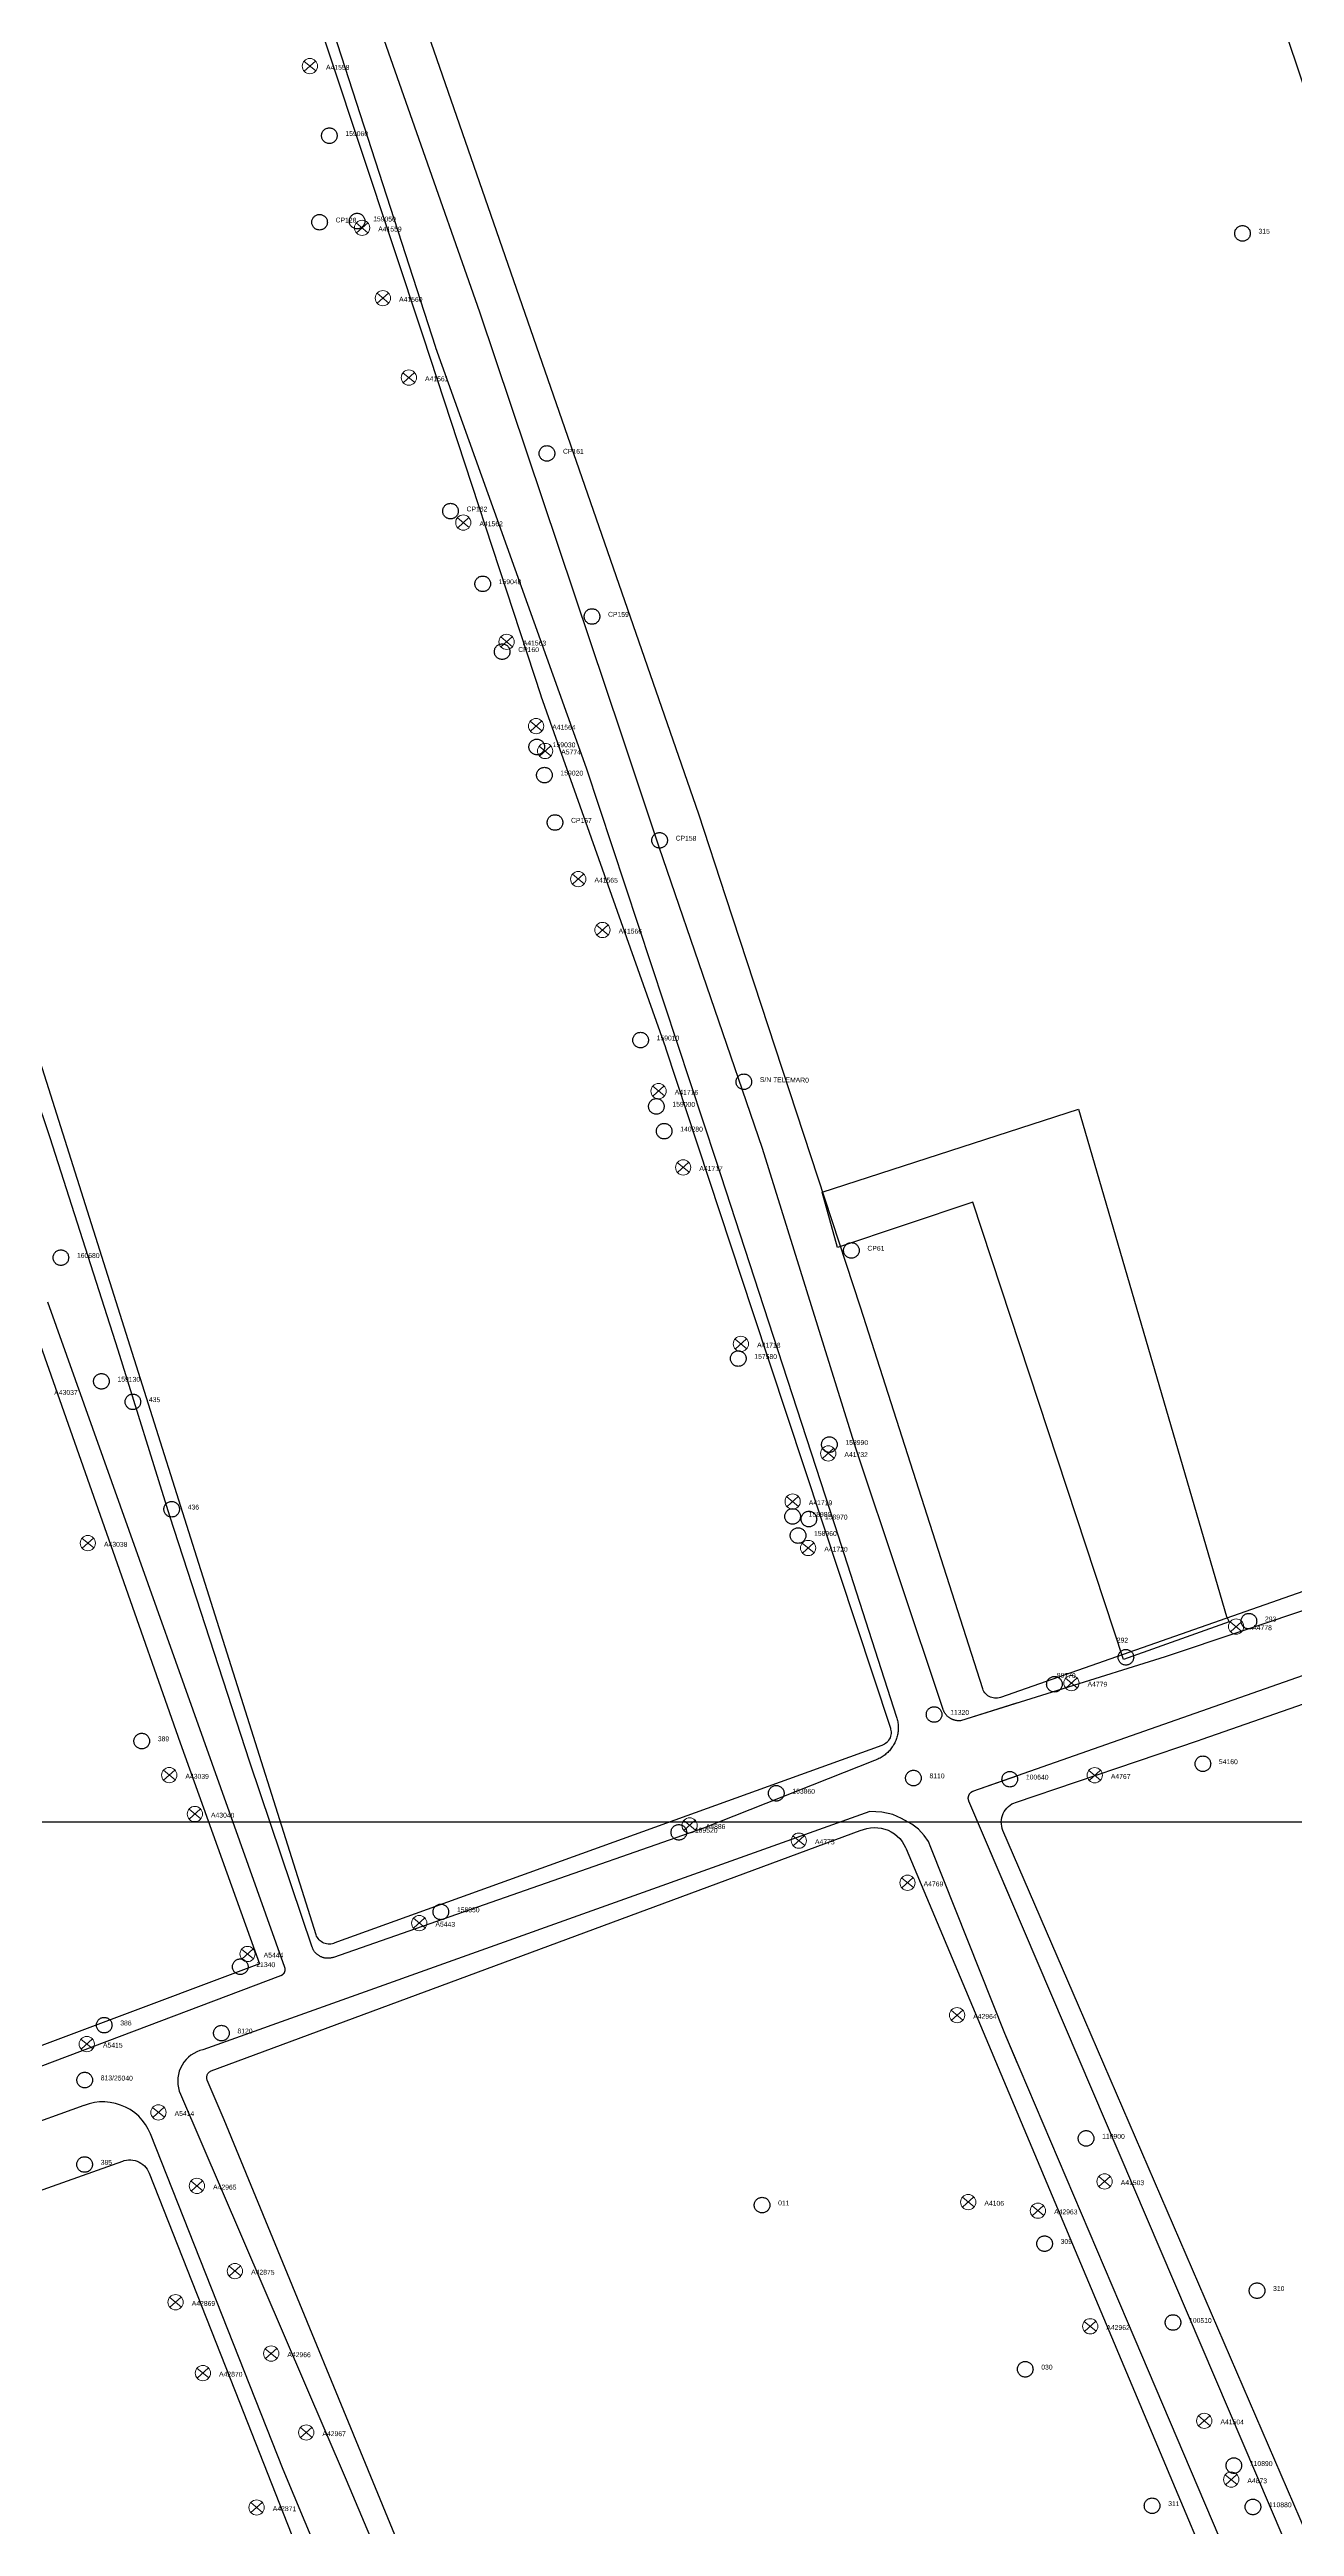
# Model space of a CAD drawing. Header units: millimetres. Extents: x 676447 to 689606, y 7455628 to 7463967.
# Drawn here: x 685512.9 to 685692.2, y 7460434.7 to 7460791.4 of the extents above; entities that cross this region are included whole.
import ezdxf

# ---------------------------------------------------------------- set-up
doc = ezdxf.new("R2010")
doc.units = ezdxf.units.MM
doc.header["$LTSCALE"] = 0.1
doc.header["$MEASUREMENT"] = 0
doc.linetypes.add('PHANTOM2', pattern=[1.25, 0.625, -0.125, 0.125, -0.125, 0.125, -0.125])
doc.layers.add('10.4-Postes', color=1, linetype='Continuous', lineweight=0)
for name, color, linetype in [('Caixas Subterrâneas', 5, 'Continuous'), ('LEGENDAS_INFRAESTRUTURAS', 7, 'Continuous'), ('MUB_EDIFICACOES', 7, 'Continuous'), ('MUB_MEIOFIO', 7, 'Continuous'), ('MUB_QUADRAS', 7, 'Continuous'), ('NOS_DE_INFRAESTRUTURA', 7, 'Continuous')]:
    doc.layers.add(name, color=color, linetype=linetype)
doc.styles.get("Standard").update_dxf_attribs({"font": 'arial.ttf'})

# ---------------------------------------------------------------- blocks, each defined once
blk = doc.blocks.new('MHMZ')
at = {"linetype": 'PHANTOM2'}
blk.add_circle((0, 0), 0.0000101, dxfattribs=at)
blk = doc.blocks.new('PTPT')
at = {"layer": '10.4-Postes', "color": 1, "linetype": 'PHANTOM2'}
for points in [[(-0.0000079, 0.0000104), (0.0000075, -0.000002)], [(0.000007, 0.0000109), (-0.0000074, -0.0000025)]]:
    blk.add_lwpolyline(points, dxfattribs=at)
at = {"layer": '10.4-Postes', "color": 1}
blk.add_circle((-0.0000002, 0.0000042), 0.00000987, dxfattribs=at)

msp = doc.modelspace()

# ---------------------------------------------------------------- linework, layer by layer
at = {"linetype": 'Continuous'}
msp.add_lwpolyline([(685960.65, 7460009.2), (685286.8, 7460009.2), (685286.8, 7460536.13), (685960.65, 7460536.13)], close=True, dxfattribs=at)
at = {"layer": 'MUB_EDIFICACOES', "linetype": 'Continuous'}
msp.add_lwpolyline([(685682.47, 7460565.68), (685682.83, 7460564.95), (685667.64, 7460559.53), (685645.93, 7460625.37), (685626.4, 7460618.86), (685624.23, 7460626.82), (685661.13, 7460638.75), (685682.47, 7460565.68)], dxfattribs=at)
at = {"layer": 'MUB_MEIOFIO', "color": 253, "linetype": 'Continuous'}
for points in [[(685549.49, 7460807.24), (685568.52, 7460748.49), (685568.53, 7460748.47), (685590.2, 7460687.93), (685590.2, 7460687.91), (685608.94, 7460631.28), (685626.05, 7460578.82), (685634.93, 7460551.21), (685634.98, 7460551.04), (685635.02, 7460550.87), (685635.06, 7460550.71), (685635.09, 7460550.54), (685635.12, 7460550.37), (685635.14, 7460550.2), (685635.16, 7460550.02), (685635.16, 7460549.85), (685635.17, 7460549.68), (685635.16, 7460549.51), (685635.15, 7460549.33), (685635.14, 7460549.16), (685635.12, 7460548.99), (685635.09, 7460548.82), (685635.06, 7460548.65), (685635.02, 7460548.48), (685634.97, 7460548.32), (685634.92, 7460548.15), (685634.87, 7460547.99), (685634.81, 7460547.83), (685634.74, 7460547.67), (685634.67, 7460547.51), (685634.59, 7460547.36), (685634.5, 7460547.21), (685634.42, 7460547.06), (685634.32, 7460546.92), (685634.22, 7460546.78), (685634.12, 7460546.64), (685634.01, 7460546.5), (685633.9, 7460546.37), (685633.78, 7460546.25), (685633.66, 7460546.13), (685633.53, 7460546.01), (685633.4, 7460545.9), (685633.27, 7460545.79), (685633.13, 7460545.68), (685632.99, 7460545.58), (685632.85, 7460545.49), (685632.7, 7460545.4), (685632.55, 7460545.32), (685632.4, 7460545.24), (685632.24, 7460545.16), (685632.08, 7460545.1), (685631.92, 7460545.03), (685631.76, 7460544.98), (685607.11, 7460535.23), (685553.81, 7460516.61), (685553.73, 7460516.59), (685553.65, 7460516.56), (685553.57, 7460516.54), (685553.49, 7460516.53), (685553.4, 7460516.51), (685553.32, 7460516.5), (685553.24, 7460516.49), (685553.15, 7460516.48), (685553.07, 7460516.48), (685552.99, 7460516.48), (685552.9, 7460516.48), (685552.82, 7460516.49), (685552.73, 7460516.5), (685552.65, 7460516.51), (685552.57, 7460516.52), (685552.49, 7460516.54), (685552.4, 7460516.56), (685552.32, 7460516.58), (685552.24, 7460516.61), (685552.16, 7460516.64), (685552.09, 7460516.67), (685552.01, 7460516.7), (685551.93, 7460516.74), (685551.86, 7460516.78), (685551.79, 7460516.82), (685551.72, 7460516.86), (685551.65, 7460516.91), (685551.58, 7460516.96), (685551.51, 7460517.01), (685551.45, 7460517.06), (685551.38, 7460517.12), (685551.32, 7460517.18), (685551.26, 7460517.24), (685551.21, 7460517.3), (685551.15, 7460517.36), (685551.1, 7460517.43), (685551.05, 7460517.5), (685551.01, 7460517.57), (685550.96, 7460517.64), (685550.92, 7460517.71), (685550.88, 7460517.78), (685550.84, 7460517.86), (685550.81, 7460517.94), (685550.78, 7460518.01), (685550.75, 7460518.09), (685541.76, 7460544.73), (685530.23, 7460580.16), (685522.83, 7460604.06), (685513, 7460634.64), (685502, 7460667.22)], [(685600.75, 7460676.51), (685595.37, 7460692.63), (685574.9, 7460753.54), (685556.74, 7460805.26)], [(685652.35, 7460553.26), (685644.15, 7460550.7), (685644.06, 7460550.69), (685643.98, 7460550.69), (685643.9, 7460550.69), (685643.81, 7460550.69), (685643.73, 7460550.7), (685643.65, 7460550.7), (685643.57, 7460550.71), (685643.48, 7460550.73), (685643.4, 7460550.74), (685643.32, 7460550.76), (685643.24, 7460550.78), (685643.16, 7460550.81), (685643.08, 7460550.83), (685643.01, 7460550.86), (685642.93, 7460550.9), (685642.85, 7460550.93), (685642.78, 7460550.97), (685642.71, 7460551.01), (685642.64, 7460551.05), (685642.57, 7460551.1), (685642.5, 7460551.14), (685642.43, 7460551.19), (685642.37, 7460551.25), (685642.31, 7460551.3), (685642.24, 7460551.36), (685642.19, 7460551.41), (685642.13, 7460551.47), (685642.07, 7460551.54), (685642.02, 7460551.6), (685641.97, 7460551.67), (685641.92, 7460551.74), (685641.88, 7460551.8), (685641.83, 7460551.88), (685641.79, 7460551.95), (685641.76, 7460552.02), (685641.72, 7460552.1), (685641.69, 7460552.17), (685641.66, 7460552.25), (685641.63, 7460552.33), (685629.04, 7460589.95), (685615.62, 7460633.1), (685600.75, 7460676.51), (685600.7, 7460676.65)], [(685512.64, 7460611), (685546.77, 7460515.2), (685546.78, 7460515.16), (685546.79, 7460515.13), (685546.8, 7460515.1), (685546.81, 7460515.06), (685546.82, 7460515.03), (685546.82, 7460515), (685546.82, 7460514.96), (685546.83, 7460514.93), (685546.83, 7460514.89), (685546.83, 7460514.86), (685546.83, 7460514.82), (685546.83, 7460514.79), (685546.82, 7460514.76), (685546.82, 7460514.72), (685546.81, 7460514.69), (685546.81, 7460514.65), (685546.8, 7460514.62), (685546.79, 7460514.59), (685546.78, 7460514.55), (685546.77, 7460514.52), (685546.76, 7460514.49), (685546.74, 7460514.46), (685546.73, 7460514.43), (685546.71, 7460514.39), (685546.7, 7460514.36), (685546.68, 7460514.34), (685546.66, 7460514.31), (685546.64, 7460514.28), (685546.62, 7460514.25), (685546.6, 7460514.22), (685546.58, 7460514.2), (685546.55, 7460514.17), (685546.53, 7460514.15), (685546.5, 7460514.12), (685546.48, 7460514.1), (685546.45, 7460514.08), (685546.42, 7460514.06), (685546.4, 7460514.04), (685546.37, 7460514.02), (685546.34, 7460514), (685546.31, 7460513.98), (685546.28, 7460513.97), (685546.25, 7460513.95), (685546.21, 7460513.94), (685546.18, 7460513.93), (685475.04, 7460487.09)], [(685652.35, 7460542.75), (685645.89, 7460540.48), (685645.86, 7460540.47), (685645.83, 7460540.46), (685645.8, 7460540.44), (685645.76, 7460540.43), (685645.73, 7460540.41), (685645.7, 7460540.39), (685645.67, 7460540.37), (685645.65, 7460540.35), (685645.62, 7460540.33), (685645.59, 7460540.31), (685645.56, 7460540.29), (685645.54, 7460540.27), (685645.51, 7460540.24), (685645.49, 7460540.22), (685645.47, 7460540.19), (685645.44, 7460540.16), (685645.42, 7460540.14), (685645.4, 7460540.11), (685645.38, 7460540.08), (685645.36, 7460540.05), (685645.35, 7460540.02), (685645.33, 7460539.99), (685645.32, 7460539.96), (685645.3, 7460539.92), (685645.29, 7460539.89), (685645.28, 7460539.86), (685645.27, 7460539.83), (685645.26, 7460539.79), (685645.25, 7460539.76), (685645.24, 7460539.72), (685645.23, 7460539.69), (685645.23, 7460539.66), (685645.23, 7460539.62), (685645.22, 7460539.59), (685645.22, 7460539.55), (685645.22, 7460539.52), (685645.22, 7460539.48), (685645.23, 7460539.45), (685645.23, 7460539.41), (685645.24, 7460539.38), (685645.24, 7460539.34), (685645.25, 7460539.31), (685645.26, 7460539.28), (685645.27, 7460539.24), (685645.28, 7460539.21), (685645.29, 7460539.18), (685645.3, 7460539.14), (685652.35, 7460522.64)], [(685652.35, 7460501.35), (685650.53, 7460505.64), (685639.88, 7460532.44), (685639.54, 7460533.31), (685638.92, 7460534.18), (685638.09, 7460535.06), (685637.13, 7460535.81), (685635.63, 7460536.6), (685634.38, 7460537.18), (685632.79, 7460537.51), (685631.09, 7460537.64), (685534.99, 7460503.29), (685534.59, 7460503.18), (685534.14, 7460503.01), (685533.71, 7460502.79), (685533.3, 7460502.52), (685532.93, 7460502.22), (685532.59, 7460501.88), (685532.28, 7460501.5), (685532.02, 7460501.1), (685531.8, 7460500.67), (685531.62, 7460500.22), (685531.5, 7460499.75), (685531.42, 7460499.27), (685531.4, 7460498.79), (685531.42, 7460498.31), (685531.5, 7460497.83), (685531.62, 7460497.36), (685531.8, 7460496.91)], [(685565.11, 7460398.48), (685546.57, 7460442.88), (685527.48, 7460491.19), (685527.15, 7460491.88), (685526.76, 7460492.55), (685526.29, 7460493.16), (685525.77, 7460493.73), (685525.19, 7460494.23), (685524.56, 7460494.68), (685523.88, 7460495.05), (685523.17, 7460495.35), (685522.44, 7460495.58), (685521.68, 7460495.73), (685520.91, 7460495.8), (685520.14, 7460495.79), (685519.38, 7460495.69), (685518.63, 7460495.52), (685517.9, 7460495.27), (685517.87, 7460495.26), (685448.91, 7460470.43), (685345.03, 7460433.38)], [(685531.8, 7460496.91), (685555.66, 7460441.38), (685577.84, 7460388.82), (685596.26, 7460345.12), (685596.69, 7460344.39), (685597.22, 7460343.9), (685597.78, 7460343.47), (685598.38, 7460343.17), (685599.01, 7460343.13), (685599.48, 7460343.03), (685599.79, 7460342.89), (685600.09, 7460342.75), (685600.3, 7460342.58), (685600.63, 7460342.21), (685600.83, 7460341.75), (685602.24, 7460337.91), (685623.34, 7460284.99), (685624.33, 7460282.94), (685625.09, 7460281.65), (685626.23, 7460281.27), (685627.75, 7460281.27), (685629.65, 7460281.88), (685632.13, 7460282.96), (685652.35, 7460292.3)]]:
    msp.add_lwpolyline(points, dxfattribs=at)
at = {"layer": 'MUB_MEIOFIO', "linetype": 'Continuous'}
for points in [[(685549.49, 7460807.24), (685568.52, 7460748.49), (685568.53, 7460748.47), (685590.2, 7460687.93), (685590.2, 7460687.91), (685608.94, 7460631.28), (685626.05, 7460578.82), (685634.93, 7460551.21), (685634.98, 7460551.04), (685635.02, 7460550.87), (685635.06, 7460550.71), (685635.09, 7460550.54), (685635.12, 7460550.37), (685635.14, 7460550.2), (685635.16, 7460550.02), (685635.16, 7460549.85), (685635.17, 7460549.68), (685635.16, 7460549.51), (685635.15, 7460549.33), (685635.14, 7460549.16), (685635.12, 7460548.99), (685635.09, 7460548.82), (685635.06, 7460548.65), (685635.02, 7460548.48), (685634.97, 7460548.32), (685634.92, 7460548.15), (685634.87, 7460547.99), (685634.81, 7460547.83), (685634.74, 7460547.67), (685634.67, 7460547.51), (685634.59, 7460547.36), (685634.5, 7460547.21), (685634.42, 7460547.06), (685634.32, 7460546.92), (685634.22, 7460546.78), (685634.12, 7460546.64), (685634.01, 7460546.5), (685633.9, 7460546.37), (685633.78, 7460546.25), (685633.66, 7460546.13), (685633.53, 7460546.01), (685633.4, 7460545.9), (685633.27, 7460545.79), (685633.13, 7460545.68), (685632.99, 7460545.58), (685632.85, 7460545.49), (685632.7, 7460545.4), (685632.55, 7460545.32), (685632.4, 7460545.24), (685632.24, 7460545.16), (685632.08, 7460545.1), (685631.92, 7460545.03), (685631.76, 7460544.98), (685607.11, 7460535.23), (685553.81, 7460516.61), (685553.73, 7460516.59), (685553.65, 7460516.56), (685553.57, 7460516.54), (685553.49, 7460516.53), (685553.4, 7460516.51), (685553.32, 7460516.5), (685553.24, 7460516.49), (685553.15, 7460516.48), (685553.07, 7460516.48), (685552.99, 7460516.48), (685552.9, 7460516.48), (685552.82, 7460516.49), (685552.73, 7460516.5), (685552.65, 7460516.51), (685552.57, 7460516.52), (685552.49, 7460516.54), (685552.4, 7460516.56), (685552.32, 7460516.58), (685552.24, 7460516.61), (685552.16, 7460516.64), (685552.09, 7460516.67), (685552.01, 7460516.7), (685551.93, 7460516.74), (685551.86, 7460516.78), (685551.79, 7460516.82), (685551.72, 7460516.86), (685551.65, 7460516.91), (685551.58, 7460516.96), (685551.51, 7460517.01), (685551.45, 7460517.06), (685551.38, 7460517.12), (685551.32, 7460517.18), (685551.26, 7460517.24), (685551.21, 7460517.3), (685551.15, 7460517.36), (685551.1, 7460517.43), (685551.05, 7460517.5), (685551.01, 7460517.57), (685550.96, 7460517.64), (685550.92, 7460517.71), (685550.88, 7460517.78), (685550.84, 7460517.86), (685550.81, 7460517.94), (685550.78, 7460518.01), (685550.75, 7460518.09), (685541.76, 7460544.73), (685530.23, 7460580.16), (685522.83, 7460604.06), (685513, 7460634.64), (685502, 7460667.22)], [(685600.75, 7460676.51), (685595.37, 7460692.63), (685574.9, 7460753.54), (685556.74, 7460805.26)], [(685717.78, 7460574.7), (685673.62, 7460559.88), (685644.15, 7460550.7), (685644.06, 7460550.69), (685643.98, 7460550.69), (685643.9, 7460550.69), (685643.81, 7460550.69), (685643.73, 7460550.7), (685643.65, 7460550.7), (685643.57, 7460550.71), (685643.48, 7460550.73), (685643.4, 7460550.74), (685643.32, 7460550.76), (685643.24, 7460550.78), (685643.16, 7460550.81), (685643.08, 7460550.83), (685643.01, 7460550.86), (685642.93, 7460550.9), (685642.85, 7460550.93), (685642.78, 7460550.97), (685642.71, 7460551.01), (685642.64, 7460551.05), (685642.57, 7460551.1), (685642.5, 7460551.14), (685642.43, 7460551.19), (685642.37, 7460551.25), (685642.31, 7460551.3), (685642.24, 7460551.36), (685642.19, 7460551.41), (685642.13, 7460551.47), (685642.07, 7460551.54), (685642.02, 7460551.6), (685641.97, 7460551.67), (685641.92, 7460551.74), (685641.88, 7460551.8), (685641.83, 7460551.88), (685641.79, 7460551.95), (685641.76, 7460552.02), (685641.72, 7460552.1), (685641.69, 7460552.17), (685641.66, 7460552.25), (685641.63, 7460552.33), (685629.04, 7460589.95), (685615.62, 7460633.1), (685600.75, 7460676.51), (685600.7, 7460676.65)], [(685512.64, 7460611), (685546.77, 7460515.2), (685546.78, 7460515.16), (685546.79, 7460515.13), (685546.8, 7460515.1), (685546.81, 7460515.06), (685546.82, 7460515.03), (685546.82, 7460515), (685546.82, 7460514.96), (685546.83, 7460514.93), (685546.83, 7460514.89), (685546.83, 7460514.86), (685546.83, 7460514.82), (685546.83, 7460514.79), (685546.82, 7460514.76), (685546.82, 7460514.72), (685546.81, 7460514.69), (685546.81, 7460514.65), (685546.8, 7460514.62), (685546.79, 7460514.59), (685546.78, 7460514.55), (685546.77, 7460514.52), (685546.76, 7460514.49), (685546.74, 7460514.46), (685546.73, 7460514.43), (685546.71, 7460514.39), (685546.7, 7460514.36), (685546.68, 7460514.34), (685546.66, 7460514.31), (685546.64, 7460514.28), (685546.62, 7460514.25), (685546.6, 7460514.22), (685546.58, 7460514.2), (685546.55, 7460514.17), (685546.53, 7460514.15), (685546.5, 7460514.12), (685546.48, 7460514.1), (685546.45, 7460514.08), (685546.42, 7460514.06), (685546.4, 7460514.04), (685546.37, 7460514.02), (685546.34, 7460514), (685546.31, 7460513.98), (685546.28, 7460513.97), (685546.25, 7460513.95), (685546.21, 7460513.94), (685546.18, 7460513.93), (685475.04, 7460487.09)], [(685761.23, 7460580.95), (685645.89, 7460540.48), (685645.86, 7460540.47), (685645.83, 7460540.46), (685645.8, 7460540.44), (685645.76, 7460540.43), (685645.73, 7460540.41), (685645.7, 7460540.39), (685645.67, 7460540.37), (685645.65, 7460540.35), (685645.62, 7460540.33), (685645.59, 7460540.31), (685645.56, 7460540.29), (685645.54, 7460540.27), (685645.51, 7460540.24), (685645.49, 7460540.22), (685645.47, 7460540.19), (685645.44, 7460540.16), (685645.42, 7460540.14), (685645.4, 7460540.11), (685645.38, 7460540.08), (685645.36, 7460540.05), (685645.35, 7460540.02), (685645.33, 7460539.99), (685645.32, 7460539.96), (685645.3, 7460539.92), (685645.29, 7460539.89), (685645.28, 7460539.86), (685645.27, 7460539.83), (685645.26, 7460539.79), (685645.25, 7460539.76), (685645.24, 7460539.72), (685645.23, 7460539.69), (685645.23, 7460539.66), (685645.23, 7460539.62), (685645.22, 7460539.59), (685645.22, 7460539.55), (685645.22, 7460539.52), (685645.22, 7460539.48), (685645.23, 7460539.45), (685645.23, 7460539.41), (685645.24, 7460539.38), (685645.24, 7460539.34), (685645.25, 7460539.31), (685645.26, 7460539.28), (685645.27, 7460539.24), (685645.28, 7460539.21), (685645.29, 7460539.18), (685645.3, 7460539.14), (685734, 7460331.46)], [(685683.48, 7460428.32), (685668.19, 7460464.16), (685650.53, 7460505.64), (685639.88, 7460532.44), (685639.54, 7460533.31), (685638.92, 7460534.18), (685638.09, 7460535.06), (685637.13, 7460535.81), (685635.63, 7460536.6), (685634.38, 7460537.18), (685632.79, 7460537.51), (685631.09, 7460537.64), (685534.99, 7460503.29), (685534.59, 7460503.18), (685534.14, 7460503.01), (685533.71, 7460502.79), (685533.3, 7460502.52), (685532.93, 7460502.22), (685532.59, 7460501.88), (685532.28, 7460501.5), (685532.02, 7460501.1), (685531.8, 7460500.67), (685531.62, 7460500.22), (685531.5, 7460499.75), (685531.42, 7460499.27), (685531.4, 7460498.79), (685531.42, 7460498.31), (685531.5, 7460497.83), (685531.62, 7460497.36), (685531.8, 7460496.91)], [(685565.11, 7460398.48), (685546.57, 7460442.88), (685527.48, 7460491.19), (685527.15, 7460491.88), (685526.76, 7460492.55), (685526.29, 7460493.16), (685525.77, 7460493.73), (685525.19, 7460494.23), (685524.56, 7460494.68), (685523.88, 7460495.05), (685523.17, 7460495.35), (685522.44, 7460495.58), (685521.68, 7460495.73), (685520.91, 7460495.8), (685520.14, 7460495.79), (685519.38, 7460495.69), (685518.63, 7460495.52), (685517.9, 7460495.27), (685517.87, 7460495.26), (685448.91, 7460470.43), (685345.03, 7460433.38)], [(685531.8, 7460496.91), (685555.66, 7460441.38), (685577.84, 7460388.82)]]:
    msp.add_lwpolyline(points, dxfattribs=at)
at = {"layer": 'MUB_QUADRAS', "linetype": 'Continuous'}
for points in [[(685745.49, 7460587.54), (685649.9, 7460554.05), (685649.89, 7460554.04), (685649.69, 7460553.98), (685649.48, 7460553.95), (685649.27, 7460553.93), (685649.06, 7460553.94), (685648.85, 7460553.97), (685648.65, 7460554.02), (685648.45, 7460554.09), (685648.27, 7460554.18), (685648.09, 7460554.29), (685647.92, 7460554.42), (685647.77, 7460554.57), (685647.64, 7460554.73), (685647.52, 7460554.9), (685647.42, 7460555.09), (685647.35, 7460555.28), (685629.74, 7460610.25), (685610.35, 7460669.35), (685606.46, 7460681.24), (685528.16, 7460907.03)], [(685437.73, 7460808.42), (685456.79, 7460752.67), (685480.43, 7460690.72), (685497.27, 7460644.06), (685507.32, 7460617.02), (685522.69, 7460573.33), (685531.73, 7460547.5), (685543.16, 7460515.67), (685475.18, 7460490.18), (685459.42, 7460532.05), (685432.01, 7460607.31), (685419.26, 7460641.72), (685397.47, 7460699.53), (685381.4, 7460741.24), (685359.62, 7460800.54)], [(685548.95, 7460803.68), (685566.72, 7460750), (685583.67, 7460698.33), (685583.67, 7460698.31), (685601.64, 7460647.66), (685601.66, 7460647.62), (685614.2, 7460609.63), (685634.04, 7460549.62), (685634.08, 7460549.48), (685634.12, 7460549.28), (685634.14, 7460549.07), (685634.13, 7460548.86), (685634.11, 7460548.65), (685634.06, 7460548.45), (685633.99, 7460548.25), (685633.9, 7460548.06), (685633.79, 7460547.88), (685633.67, 7460547.71), (685633.52, 7460547.56), (685633.36, 7460547.42), (685633.19, 7460547.3), (685633.01, 7460547.2), (685632.82, 7460547.12), (685553.89, 7460518.64), (685553.87, 7460518.63), (685553.67, 7460518.57), (685553.46, 7460518.53), (685553.26, 7460518.52), (685553.05, 7460518.53), (685552.84, 7460518.55), (685552.64, 7460518.6), (685552.44, 7460518.67), (685552.25, 7460518.77), (685552.07, 7460518.88), (685551.91, 7460519), (685551.76, 7460519.15), (685551.62, 7460519.31), (685551.5, 7460519.48), (685551.4, 7460519.67), (685551.33, 7460519.86), (685522.79, 7460610.1), (685508.97, 7460653.82)], [(685689.79, 7460797.28), (685711.02, 7460734.29)], [(685678.95, 7460548.02), (685758.71, 7460575.84), (685758.73, 7460575.85), (685759.03, 7460575.94), (685759.34, 7460575.99), (685759.65, 7460576.01), (685759.97, 7460576), (685760.28, 7460575.95), (685760.58, 7460575.88), (685760.88, 7460575.77), (685761.16, 7460575.63), (685761.42, 7460575.46), (685761.67, 7460575.27), (685761.9, 7460575.05), (685762.1, 7460574.81), (685762.27, 7460574.55), (685762.42, 7460574.27), (685762.53, 7460573.98), (685826.28, 7460380.89)], [(685712.24, 7460391.39), (685661.12, 7460509.66), (685650.26, 7460534.89), (685650.16, 7460535.19), (685650.08, 7460535.49), (685650.03, 7460535.8), (685650.02, 7460536.12), (685650.04, 7460536.43), (685650.09, 7460536.74), (685650.18, 7460537.04), (685650.3, 7460537.33), (685650.44, 7460537.61), (685650.62, 7460537.87), (685650.82, 7460538.11), (685651.04, 7460538.33), (685651.29, 7460538.53), (685651.55, 7460538.7), (685651.83, 7460538.84), (685652.06, 7460538.92), (685678.41, 7460547.83), (685678.95, 7460548.02)], [(685566.54, 7460424.01), (685538.08, 7460493.21), (685535.65, 7460498.95), (685535.63, 7460498.99), (685535.6, 7460499.09), (685535.58, 7460499.19), (685535.57, 7460499.3), (685535.57, 7460499.4), (685535.58, 7460499.5), (685535.61, 7460499.61), (685535.64, 7460499.71), (685535.68, 7460499.8), (685535.74, 7460499.89), (685535.8, 7460499.97), (685535.87, 7460500.05), (685535.95, 7460500.12), (685536.04, 7460500.18), (685536.13, 7460500.23), (685536.22, 7460500.27), (685629.68, 7460534.86), (685630.16, 7460535.05), (685630.66, 7460535.19), (685631.17, 7460535.28), (685631.69, 7460535.31), (685632.21, 7460535.29), (685632.72, 7460535.21), (685633.22, 7460535.09), (685633.71, 7460534.91), (685634.17, 7460534.68), (685634.61, 7460534.4), (685635.02, 7460534.08), (685635.39, 7460533.71), (685635.72, 7460533.32), (685636, 7460532.88), (685636.24, 7460532.42), (685636.32, 7460532.25), (685718.65, 7460336.57)], [(685345.96, 7460424.2), (685523.49, 7460487.28), (685523.69, 7460487.34), (685524, 7460487.41), (685524.31, 7460487.45), (685524.62, 7460487.45), (685524.93, 7460487.42), (685525.24, 7460487.36), (685525.54, 7460487.26), (685525.83, 7460487.14), (685526.1, 7460486.98), (685526.36, 7460486.8), (685526.59, 7460486.59), (685526.81, 7460486.36), (685526.99, 7460486.11), (685527.15, 7460485.84), (685527.28, 7460485.55), (685540.31, 7460452.55), (685562.71, 7460395.58)]]:
    msp.add_lwpolyline(points, dxfattribs=at)

# ---------------------------------------------------------------- block references
at = {"layer": 'Caixas Subterrâneas', "color": 40}
for p, xscale, yscale, zscale, rotation in [((685553.23, 7460778.96), 111319.4907932736, 111319.4907932736, 111319.4907932736, 359.2941120658933), ((685551.82, 7460766.5), 111319.4907932736, 111319.4907932736, 111319.4907932736, 359.2941135568711), ((685557.23, 7460766.66), 111319.4907932735, 111319.4907932735, 111319.4907932735, 359.2940930255846), ((685684.76, 7460764.89), 111319.4907932736, 111319.4907932736, 111319.4907932736, 359.2936076792308), ((685584.57, 7460733.2), 111319.4907932736, 111319.4907932736, 111319.4907932736, 359.2939787585742), ((685570.68, 7460724.89), 111319.4907932736, 111319.4907932736, 111319.4907932736, 359.2940289702347), ((685575.32, 7460714.42), 111319.4907932735, 111319.4907932735, 111319.4907932735, 359.2940081035169), ((685591.06, 7460709.72), 111319.4907932736, 111319.4907932736, 111319.4907932736, 359.293946813163), ((685578.12, 7460704.65), 111319.4907932736, 111319.4907932736, 111319.4907932736, 359.2939944246176), ((685583.1, 7460690.93), 111319.4907932736, 111319.4907932736, 111319.4907932736, 359.2939712472224), ((685584.21, 7460686.87), 111319.4907932735, 111319.4907932735, 111319.4907932735, 359.2939657535701), ((685585.73, 7460680.05), 111319.4907932736, 111319.4907932736, 111319.4907932736, 359.2939578940117), ((685600.8, 7460677.48), 111319.4907932735, 111319.4907932735, 111319.4907932735, 359.2938997808068), ((685598.06, 7460648.71), 111319.4907932735, 111319.4907932735, 111319.4907932735, 359.2939012853611), ((685612.93, 7460642.71), 111319.4907932736, 111319.4907932736, 111319.4907932736, 359.2938429198859), ((685600.33, 7460639.16), 111319.4907932735, 111319.4907932735, 111319.4907932735, 359.2938897198831), ((685601.46, 7460635.6), 111319.4907932736, 111319.4907932736, 111319.4907932736, 359.2938843022598), ((685628.42, 7460618.42), 111319.4907932736, 111319.4907932736, 111319.4907932736, 359.2937764941122), ((685514.56, 7460617.38), 111319.4907932736, 111319.4907932736, 111319.4907932736, 359.2942090753959), ((685612.13, 7460602.85), 111319.4907932736, 111319.4907932736, 111319.4907932736, 359.2938336226803), ((685520.4, 7460599.57), 111319.4907932735, 111319.4907932735, 111319.4907932735, 359.2941813452654), ((685524.93, 7460596.62), 111319.4907932736, 111319.4907932736, 111319.4907932736, 359.2941632250087), ((685625.25, 7460590.46), 111319.4907932736, 111319.4907932736, 111319.4907932736, 359.2937798717215), ((685530.52, 7460581.15), 111319.4907932736, 111319.4907932736, 111319.4907932736, 359.2941371684848), ((685619.96, 7460580.11), 111319.4907932736, 111319.4907932736, 111319.4907932736, 359.2937967812201), ((685622.3, 7460579.73), 111319.4907932736, 111319.4907932736, 111319.4907932736, 359.2937877918217), ((685620.74, 7460577.36), 111319.4907932735, 111319.4907932735, 111319.4907932735, 359.2937929807998), ((685685.68, 7460565.03), 111319.4907932735, 111319.4907932735, 111319.4907932735, 359.293542235615), ((685667.96, 7460559.83), 111319.4907932735, 111319.4907932735, 111319.4907932735, 359.2936080291499), ((685657.67, 7460555.95), 111319.4907932736, 111319.4907932736, 111319.4907932736, 359.2936459462939), ((685640.34, 7460551.59), 111319.4907932736, 111319.4907932736, 111319.4907932736, 359.2937104876864), ((685526.21, 7460547.76), 111319.4907932736, 111319.4907932736, 111319.4907932736, 359.2941432127852), ((685679.05, 7460544.49), 111319.4907932736, 111319.4907932736, 111319.4907932736, 359.2935611031102), ((685617.6, 7460540.24), 111319.4907932735, 111319.4907932735, 111319.4907932735, 359.2937934291521), ((685637.36, 7460542.43), 111319.4907932736, 111319.4907932736, 111319.4907932736, 359.293718962589), ((685651.24, 7460542.27), 111319.4907932736, 111319.4907932736, 111319.4907932736, 359.2936661413466), ((685603.57, 7460534.62), 111319.4907932736, 111319.4907932736, 111319.4907932736, 359.2938450360999), ((685569.29, 7460523.16), 111319.4907932736, 111319.4907932736, 111319.4907932736, 359.2939718240682), ((685540.4, 7460515.26), 111319.4907932736, 111319.4907932736, 111319.4907932736, 359.2940792069855), ((685520.8, 7460506.85), 111319.4907932736, 111319.4907932736, 111319.4907932736, 359.2941511159243), ((685537.68, 7460505.7), 111319.4907932736, 111319.4907932736, 111319.4907932736, 359.2940866028587), ((685517.99, 7460498.94), 111319.4907932736, 111319.4907932736, 111319.4907932736, 359.2941593852765), ((685662.23, 7460490.54), 111319.4907932735, 111319.4907932735, 111319.4907932735, 359.2936083277398), ((685517.98, 7460486.78), 111319.4907932736, 111319.4907932736, 111319.4907932736, 359.294155648859), ((685615.56, 7460480.93), 111319.4907932736, 111319.4907932736, 111319.4907932736, 359.2937828217683), ((685656.25, 7460475.38), 111319.4907932735, 111319.4907932735, 111319.4907932735, 359.2936263857787), ((685686.85, 7460468.61), 111319.4907932735, 111319.4907932735, 111319.4907932735, 359.2935079477573), ((685674.75, 7460464.03), 111319.4907932736, 111319.4907932736, 111319.4907932736, 359.2935525345716), ((685653.46, 7460457.29), 111319.4907932736, 111319.4907932736, 111319.4907932736, 359.2936313677327), ((685683.51, 7460443.42), 111319.4907932736, 111319.4907932736, 111319.4907932736, 359.2935128242278), ((685671.74, 7460437.63), 111319.4907932736, 111319.4907932736, 111319.4907932736, 359.293555810836), ((685686.26, 7460437.47), 111319.4907932735, 111319.4907932735, 111319.4907932735, 359.2935005411841)]:
    msp.add_blockref('MHMZ', p, dxfattribs=dict(at, xscale=xscale, yscale=yscale, zscale=zscale, rotation=rotation))
at = {"layer": 'NOS_DE_INFRAESTRUTURA', "color": 1}
for p, xscale, yscale, zscale, rotation in [((685550.44, 7460788.51), 111319.4907932736, 111319.4907932736, 111319.4907932736, 359.2941256350509), ((685557.96, 7460765.22), 111319.4907932735, 111319.4907932735, 111319.4907932735, 359.2940898096411), ((685560.96, 7460755.09), 111319.4907932736, 111319.4907932736, 111319.4907932736, 359.2940752909108), ((685564.7, 7460743.65), 111319.4907932736, 111319.4907932736, 111319.4907932736, 359.2940575376803), ((685572.54, 7460722.77), 111319.4907932736, 111319.4907932736, 111319.4907932736, 359.2940212633682), ((685578.78, 7460705.6), 111319.4907932735, 111319.4907932735, 111319.4907932735, 359.2939922196175), ((685583.02, 7460693.47), 111319.4907932735, 111319.4907932735, 111319.4907932735, 359.2939723538627), ((685584.32, 7460689.88), 111319.4907932736, 111319.4907932736, 111319.4907932736, 359.2939662926938), ((685589.1, 7460671.43), 111319.4907932736, 111319.4907932736, 111319.4907932736, 359.2939423915292), ((685592.58, 7460664.1), 111319.4907932735, 111319.4907932735, 111319.4907932735, 359.2939268824753), ((685600.67, 7460640.9), 111319.4907932736, 111319.4907932736, 111319.4907932736, 359.2938889751982), ((685604.21, 7460629.91), 111319.4907932735, 111319.4907932735, 111319.4907932735, 359.2938721141665), ((685612.53, 7460604.49), 111319.4907932735, 111319.4907932735, 111319.4907932735, 359.2938326027713), ((685625.11, 7460588.72), 111319.4907932735, 111319.4907932735, 111319.4907932735, 359.2937798995231), ((685619.98, 7460581.79), 111319.4907932735, 111319.4907932735, 111319.4907932735, 359.2937972476391), ((685518.46, 7460575.8), 111319.4907932736, 111319.4907932736, 111319.4907932736, 359.2941813784394), ((685622.21, 7460575.1), 111319.4907932736, 111319.4907932736, 111319.4907932736, 359.2937866861774), ((685683.85, 7460563.78), 111319.4907932736, 111319.4907932736, 111319.4907932736, 359.2935488170642), ((685660.13, 7460555.65), 111319.4907932736, 111319.4907932736, 111319.4907932736, 359.2936364931754), ((685530.19, 7460542.39), 111319.4907932735, 111319.4907932735, 111319.4907932735, 359.2941264395138), ((685663.49, 7460542.37), 111319.4907932736, 111319.4907932736, 111319.4907932736, 359.2936196059023), ((685533.88, 7460536.79), 111319.4907932735, 111319.4907932735, 111319.4907932735, 359.2941106850744), ((685605.14, 7460535.15), 111319.4907932735, 111319.4907932735, 111319.4907932735, 359.2938392382486), ((685620.87, 7460532.95), 111319.4907932736, 111319.4907932736, 111319.4907932736, 359.2937787260902), ((685636.52, 7460526.89), 111319.4907932736, 111319.4907932736, 111319.4907932736, 359.2937173525006), ((685566.2, 7460521.08), 111319.4907932736, 111319.4907932736, 111319.4907932736, 359.2939829279553), ((685541.46, 7460516.63), 111319.4907932736, 111319.4907932736, 111319.4907932736, 359.2940756158376), ((685643.66, 7460507.82), 111319.4907932736, 111319.4907932736, 111319.4907932736, 359.2936842939882), ((685518.31, 7460503.66), 111319.4907932736, 111319.4907932736, 111319.4907932736, 359.2941596237807), ((685528.63, 7460493.82), 111319.4907932736, 111319.4907932736, 111319.4907932736, 359.2941173453451), ((685534.17, 7460483.23), 111319.4907932736, 111319.4907932736, 111319.4907932736, 359.2940929847277), ((685664.91, 7460483.87), 111319.4907932736, 111319.4907932736, 111319.4907932736, 359.2935960981688), ((685645.27, 7460480.9), 111319.4907932736, 111319.4907932736, 111319.4907932736, 359.2936698421055), ((685655.31, 7460479.66), 111319.4907932736, 111319.4907932736, 111319.4907932736, 359.2936312944756), ((685539.65, 7460470.97), 111319.4907932736, 111319.4907932736, 111319.4907932736, 359.2940683518425), ((685531.1, 7460466.48), 111319.4907932735, 111319.4907932735, 111319.4907932735, 359.2940994894155), ((685662.84, 7460463.01), 111319.4907932735, 111319.4907932735, 111319.4907932735, 359.2935975111582), ((685544.87, 7460459.09), 111319.4907932736, 111319.4907932736, 111319.4907932736, 359.2940448420316), ((685535.03, 7460456.28), 111319.4907932736, 111319.4907932736, 111319.4907932736, 359.2940813730386), ((685549.92, 7460447.72), 111319.4907932736, 111319.4907932736, 111319.4907932736, 359.2940220934691), ((685679.27, 7460449.4), 111319.4907932736, 111319.4907932736, 111319.4907932736, 359.2935308017959), ((685683.15, 7460440.94), 111319.4907932736, 111319.4907932736, 111319.4907932736, 359.2935134320737), ((685542.77, 7460436.92), 111319.4907932735, 111319.4907932735, 111319.4907932735, 359.294045941007)]:
    msp.add_blockref('PTPT', p, dxfattribs=dict(at, xscale=xscale, yscale=yscale, zscale=zscale, rotation=rotation))

# ---------------------------------------------------------------- texts
at = {"layer": 'LEGENDAS_INFRAESTRUTURAS', "color": 1}
for s, rotation, p in [('A41558', 359.2941, (685552.75, 7460788.48)), ('A41559', 359.2941, (685560.27, 7460765.19)), ('A41560', 359.2941, (685563.27, 7460755.06)), ('A41561', 359.294, (685567.01, 7460743.62)), ('A41562', 359.294, (685574.85, 7460722.74)), ('A41563', 359.294, (685581.09, 7460705.57)), ('A41564', 359.294, (685585.33, 7460693.44)), ('A5774', 359.294, (685586.63, 7460689.86)), ('A41565', 359.2939, (685591.41, 7460671.41)), ('A41566', 359.2939, (685594.89, 7460664.07)), ('A41716', 359.2939, (685602.98, 7460640.87)), ('A41717', 359.2939, (685606.52, 7460629.88)), ('A41718', 359.2938, (685614.84, 7460604.46)), ('A43037', 359.2942, (685513.61, 7460597.65)), ('A41732', 359.2938, (685627.42, 7460588.69)), ('A41719', 359.2938, (685622.29, 7460581.76)), ('A43038', 359.2942, (685520.77, 7460575.77)), ('A41720', 359.2938, (685624.52, 7460575.07)), ('A4778', 359.2935, (685686.16, 7460563.76)), ('A4779', 359.2936, (685662.44, 7460555.62)), ('A43039', 359.2941, (685532.5, 7460542.36)), ('A4767', 359.2936, (685665.8, 7460542.34)), ('A43040', 359.2941, (685536.18, 7460536.76)), ('A4886', 359.2938, (685607.45, 7460535.13)), ('A4775', 359.2938, (685623.18, 7460532.92)), ('A4769', 359.2937, (685638.83, 7460526.86)), ('A5443', 359.294, (685568.51, 7460521.05)), ('A5444', 359.2941, (685543.77, 7460516.6)), ('A42964', 359.2937, (685645.97, 7460507.79)), ('A5415', 359.2942, (685520.62, 7460503.63)), ('A5414', 359.2941, (685530.94, 7460493.79)), ('A42965', 359.2941, (685536.48, 7460483.2)), ('A41503', 359.2936, (685667.22, 7460483.84)), ('A4106', 359.2937, (685647.58, 7460480.87)), ('A42963', 359.2936, (685657.62, 7460479.63)), ('A42875', 359.2941, (685541.96, 7460470.94)), ('A42869', 359.2941, (685533.41, 7460466.45)), ('A42962', 359.2936, (685665.15, 7460462.98)), ('A42966', 359.294, (685547.18, 7460459.06)), ('A42870', 359.2941, (685537.34, 7460456.25)), ('A42967', 359.294, (685552.23, 7460447.69)), ('A41504', 359.2935, (685681.58, 7460449.38)), ('A4873', 359.2935, (685685.46, 7460440.91)), ('A42871', 359.294, (685545.08, 7460436.89))]:
    msp.add_text(s, height=0.7, rotation=rotation, dxfattribs=at).set_placement(p)
at = {"layer": 'LEGENDAS_INFRAESTRUTURAS', "color": 5}
for s, rotation, p in [('159060', 359.2941, (685555.54, 7460778.93)), ('CP128', 359.2941, (685554.13, 7460766.47)), ('159050', 359.2941, (685559.54, 7460766.63)), ('315', 359.2936, (685687.06, 7460764.86)), ('CP161', 359.294, (685586.88, 7460733.17)), ('CP162', 359.294, (685572.99, 7460724.86)), ('159040', 359.294, (685577.63, 7460714.39)), ('CP159', 359.2939, (685593.37, 7460709.69)), ('CP160', 359.294, (685580.43, 7460704.62)), ('159030', 359.294, (685585.41, 7460690.91)), ('159020', 359.294, (685586.52, 7460686.84)), ('CP157', 359.2939, (685588.04, 7460680.02)), ('CP158', 359.2939, (685603.11, 7460677.45)), ('159010', 359.2939, (685600.37, 7460648.68)), ('S/N TELEMAR0', 359.2938, (685615.24, 7460642.68)), ('159000', 359.2939, (685602.64, 7460639.13)), ('140280', 359.2939, (685603.77, 7460635.57)), ('CP61', 359.2938, (685630.73, 7460618.39)), ('160680', 359.2942, (685516.87, 7460617.36)), ('157580', 359.2938, (685614.44, 7460602.82)), ('159130', 359.2942, (685522.71, 7460599.54)), ('435', 359.2942, (685527.24, 7460596.59)), ('158990', 359.2938, (685627.56, 7460590.43)), ('436', 359.2941, (685532.83, 7460581.12)), ('158980', 359.2938, (685622.27, 7460580.08)), ('158970', 359.2938, (685624.61, 7460579.7)), ('158960', 359.2938, (685623.05, 7460577.33)), ('293', 359.2935, (685687.99, 7460565)), ('292', 359.2936, (685666.65, 7460561.96)), ('89770', 359.2936, (685658.01, 7460556.88)), ('11320', 359.2937, (685642.65, 7460551.56)), ('389', 359.2941, (685528.52, 7460547.74)), ('54160', 359.2936, (685681.36, 7460544.46)), ('163860', 359.2938, (685619.91, 7460540.21)), ('8110', 359.2937, (685639.67, 7460542.41)), ('100640', 359.2937, (685653.55, 7460542.24)), ('189520', 359.2938, (685605.88, 7460534.59)), ('158850', 359.294, (685571.6, 7460523.13)), ('21340', 359.2941, (685542.71, 7460515.23)), ('386', 359.2941, (685523.11, 7460506.82)), ('8120', 359.2941, (685539.99, 7460505.67)), ('813/25040', 359.2942, (685520.3, 7460498.91)), ('110900', 359.2936, (685664.54, 7460490.51)), ('385', 359.2941, (685520.29, 7460486.75)), ('011', 359.2938, (685617.87, 7460480.9)), ('309', 359.2936, (685658.56, 7460475.35)), ('310', 359.2935, (685689.16, 7460468.58)), ('100510', 359.2935, (685677.06, 7460464)), ('030', 359.2936, (685655.77, 7460457.26)), ('110890', 359.2935, (685685.82, 7460443.39)), ('311', 359.2935, (685674.05, 7460437.6)), ('110880', 359.2935, (685688.57, 7460437.45))]:
    msp.add_text(s, height=0.7, rotation=rotation, dxfattribs=at).set_placement(p)

doc.saveas('drawing.dxf')
